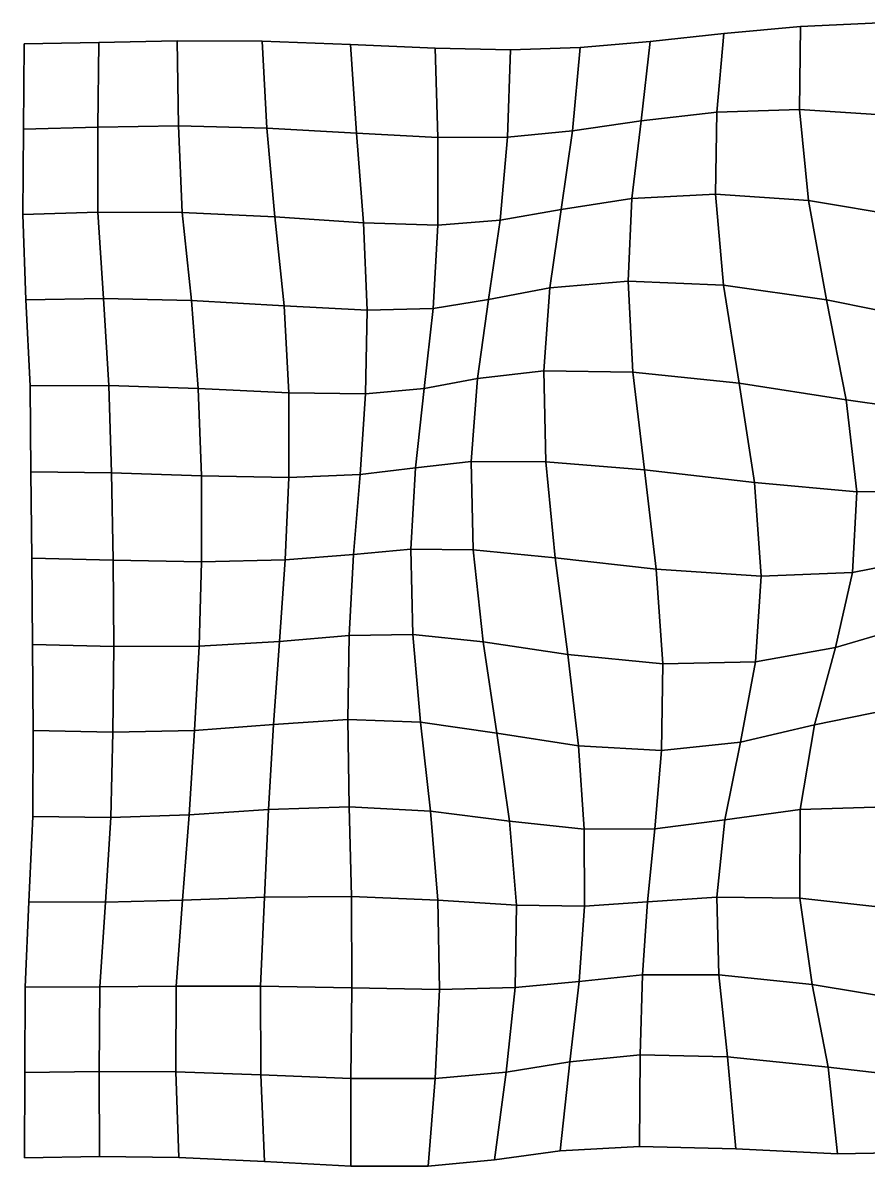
# Model space of a CAD drawing. Extents: x -161 to 225, y -128 to 123.
# Drawn here: x -160.7 to 24.9, y -127.7 to 123.4 of the extents above; entities that cross this region are included whole.
import ezdxf

# ---------------------------------------------------------------- set-up
doc = ezdxf.new("R2010")
doc.units = 0

msp = doc.modelspace()

# ---------------------------------------------------------------- linework, layer by layer
for points in [[(9.83178, 104.409492, 0.010305), (28.90794, 103.108704, 0.145241), (27.396492, 123.404869, 0.026824), (10.061327, 122.614754, -0.367905)], [(9.83178, 104.409492, 0.010305), (10.061327, 122.614754, -0.367905), (27.396492, 123.404869, 0.026824), (28.90794, 103.108704, 0.145241)], [(-24.967182, 101.88018, -1.252036), (-8.311188, 103.787148, -0.570688), (-6.818897, 121.052872, -1.08792), (-22.968685, 119.340729, -1.728284)], [(-24.967182, 101.88018, -1.252036), (-22.968685, 119.340729, -1.728284), (-6.818897, 121.052872, -1.08792), (-8.311188, 103.787148, -0.570688)], [(-8.311188, 103.787148, -0.570688), (9.83178, 104.409492, 0.010305), (10.061327, 122.614754, -0.367905), (-6.818897, 121.052872, -1.08792)], [(-8.311188, 103.787148, -0.570688), (-6.818897, 121.052872, -1.08792), (10.061327, 122.614754, -0.367905), (9.83178, 104.409492, 0.010305)], [(-160.613983, 100.08017, -1.288396), (-144.271973, 100.527931, -1.329118), (-144.034256, 119.125977, -1.286632), (-160.447006, 118.833611, -1.287404)], [(-160.613983, 100.08017, -1.288396), (-160.447006, 118.833611, -1.287404), (-144.034256, 119.125977, -1.286632), (-144.271973, 100.527931, -1.329118)], [(-144.271973, 100.527931, -1.329118), (-126.58757, 100.797012, -1.411102), (-126.825188, 119.475899, -1.321765), (-144.034256, 119.125977, -1.286632)], [(-144.271973, 100.527931, -1.329118), (-144.034256, 119.125977, -1.286632), (-126.825188, 119.475899, -1.321765), (-126.58757, 100.797012, -1.411102)], [(-126.58757, 100.797012, -1.411102), (-107.177391, 100.289894, -1.430801), (-108.149948, 119.353607, -1.337455), (-126.825188, 119.475899, -1.321765)], [(-126.58757, 100.797012, -1.411102), (-126.825188, 119.475899, -1.321765), (-108.149948, 119.353607, -1.337455), (-107.177391, 100.289894, -1.430801)], [(-107.177391, 100.289894, -1.430801), (-87.469101, 99.145187, -1.4331), (-88.759392, 118.656944, -1.385512), (-108.149948, 119.353607, -1.337455)], [(-107.177391, 100.289894, -1.430801), (-108.149948, 119.353607, -1.337455), (-88.759392, 118.656944, -1.385512), (-87.469101, 99.145187, -1.4331)], [(-87.469101, 99.145187, -1.4331), (-69.612801, 98.193176, -1.531273), (-70.216537, 117.831863, -1.567508), (-88.759392, 118.656944, -1.385512)], [(-87.469101, 99.145187, -1.4331), (-88.759392, 118.656944, -1.385512), (-70.216537, 117.831863, -1.567508), (-69.612801, 98.193176, -1.531273)], [(-39.998238, 99.709961, -1.657404), (-24.967182, 101.88018, -1.252036), (-22.968685, 119.340729, -1.728284), (-38.34671, 118.028465, -1.981067)], [(-39.998238, 99.709961, -1.657404), (-38.34671, 118.028465, -1.981067), (-22.968685, 119.340729, -1.728284), (-24.967182, 101.88018, -1.252036)], [(-69.612801, 98.193176, -1.531273), (-54.277527, 98.299538, -1.684831), (-53.651394, 117.502914, -1.844891), (-70.216537, 117.831863, -1.567508)], [(-69.612801, 98.193176, -1.531273), (-70.216537, 117.831863, -1.567508), (-53.651394, 117.502914, -1.844891), (-54.277527, 98.299538, -1.684831)], [(-54.277527, 98.299538, -1.684831), (-39.998238, 99.709961, -1.657404), (-38.34671, 118.028465, -1.981067), (-53.651394, 117.502914, -1.844891)], [(-54.277527, 98.299538, -1.684831), (-53.651394, 117.502914, -1.844891), (-38.34671, 118.028465, -1.981067), (-39.998238, 99.709961, -1.657404)], [(-26.978176, 84.797844, -1.037755), (-8.613398, 85.755005, -0.558775), (-8.311188, 103.787148, -0.570688), (-24.967182, 101.88018, -1.252036)], [(-26.978176, 84.797844, -1.037755), (-24.967182, 101.88018, -1.252036), (-8.311188, 103.787148, -0.570688), (-8.613398, 85.755005, -0.558775)], [(-8.613398, 85.755005, -0.558775), (11.795009, 84.392532, -0.245046), (9.83178, 104.409492, 0.010305), (-8.311188, 103.787148, -0.570688)], [(-8.613398, 85.755005, -0.558775), (-8.311188, 103.787148, -0.570688), (9.83178, 104.409492, 0.010305), (11.795009, 84.392532, -0.245046)], [(11.795009, 84.392532, -0.245046), (32.838123, 80.841263, -0.31086), (28.90794, 103.108704, 0.145241), (9.83178, 104.409492, 0.010305)], [(11.795009, 84.392532, -0.245046), (9.83178, 104.409492, 0.010305), (28.90794, 103.108704, 0.145241), (32.838123, 80.841263, -0.31086)], [(-160.736237, 81.343048, -1.296422), (-144.264816, 81.817749, -1.39369), (-144.271973, 100.527931, -1.329118), (-160.613983, 100.08017, -1.288396)], [(-160.736237, 81.343048, -1.296422), (-160.613983, 100.08017, -1.288396), (-144.271973, 100.527931, -1.329118), (-144.264816, 81.817749, -1.39369)], [(-144.264816, 81.817749, -1.39369), (-125.732872, 81.776482, -1.516397), (-126.58757, 100.797012, -1.411102), (-144.271973, 100.527931, -1.329118)], [(-144.264816, 81.817749, -1.39369), (-144.271973, 100.527931, -1.329118), (-126.58757, 100.797012, -1.411102), (-125.732872, 81.776482, -1.516397)], [(-125.732872, 81.776482, -1.516397), (-105.408516, 80.809067, -1.49258), (-107.177391, 100.289894, -1.430801), (-126.58757, 100.797012, -1.411102)], [(-125.732872, 81.776482, -1.516397), (-126.58757, 100.797012, -1.411102), (-107.177391, 100.289894, -1.430801), (-105.408516, 80.809067, -1.49258)], [(-42.500473, 82.40358, -1.351106), (-26.978176, 84.797844, -1.037755), (-24.967182, 101.88018, -1.252036), (-39.998238, 99.709961, -1.657404)], [(-42.500473, 82.40358, -1.351106), (-39.998238, 99.709961, -1.657404), (-24.967182, 101.88018, -1.252036), (-26.978176, 84.797844, -1.037755)], [(-105.408516, 80.809067, -1.49258), (-85.943336, 79.491005, -1.371551), (-87.469101, 99.145187, -1.4331), (-107.177391, 100.289894, -1.430801)], [(-105.408516, 80.809067, -1.49258), (-107.177391, 100.289894, -1.430801), (-87.469101, 99.145187, -1.4331), (-85.943336, 79.491005, -1.371551)], [(-85.943336, 79.491005, -1.371551), (-69.599846, 78.978714, -1.329456), (-69.612801, 98.193176, -1.531273), (-87.469101, 99.145187, -1.4331)], [(-85.943336, 79.491005, -1.371551), (-87.469101, 99.145187, -1.4331), (-69.612801, 98.193176, -1.531273), (-69.599846, 78.978714, -1.329456)], [(-69.599846, 78.978714, -1.329456), (-55.931389, 80.046631, -1.389619), (-54.277527, 98.299538, -1.684831), (-69.612801, 98.193176, -1.531273)], [(-69.599846, 78.978714, -1.329456), (-69.612801, 98.193176, -1.531273), (-54.277527, 98.299538, -1.684831), (-55.931389, 80.046631, -1.389619)], [(-55.931389, 80.046631, -1.389619), (-42.500473, 82.40358, -1.351106), (-39.998238, 99.709961, -1.657404), (-54.277527, 98.299538, -1.684831)], [(-55.931389, 80.046631, -1.389619), (-54.277527, 98.299538, -1.684831), (-39.998238, 99.709961, -1.657404), (-42.500473, 82.40358, -1.351106)], [(-27.803999, 66.691002, -1.259123), (-6.855197, 65.823685, -1.110597), (-8.613398, 85.755005, -0.558775), (-26.978176, 84.797844, -1.037755)], [(-27.803999, 66.691002, -1.259123), (-26.978176, 84.797844, -1.037755), (-8.613398, 85.755005, -0.558775), (-6.855197, 65.823685, -1.110597)], [(-6.855197, 65.823685, -1.110597), (15.771048, 62.579613, -0.968566), (11.795009, 84.392532, -0.245046), (-8.613398, 85.755005, -0.558775)], [(-6.855197, 65.823685, -1.110597), (-8.613398, 85.755005, -0.558775), (11.795009, 84.392532, -0.245046), (15.771048, 62.579613, -0.968566)], [(-45.002277, 65.211777, -1.233377), (-27.803999, 66.691002, -1.259123), (-26.978176, 84.797844, -1.037755), (-42.500473, 82.40358, -1.351106)], [(-45.002277, 65.211777, -1.233377), (-42.500473, 82.40358, -1.351106), (-26.978176, 84.797844, -1.037755), (-27.803999, 66.691002, -1.259123)], [(15.771048, 62.579613, -0.968566), (37.589283, 58.210094, -0.924707), (32.838123, 80.841263, -0.31086), (11.795009, 84.392532, -0.245046)], [(15.771048, 62.579613, -0.968566), (11.795009, 84.392532, -0.245046), (32.838123, 80.841263, -0.31086), (37.589283, 58.210094, -0.924707)], [(-160.049271, 62.56472, -1.310925), (-143.057999, 62.887215, -1.475759), (-144.264816, 81.817749, -1.39369), (-160.736237, 81.343048, -1.296422)], [(-160.049271, 62.56472, -1.310925), (-160.736237, 81.343048, -1.296422), (-144.264816, 81.817749, -1.39369), (-143.057999, 62.887215, -1.475759)], [(-143.057999, 62.887215, -1.475759), (-123.675835, 62.454552, -1.625682), (-125.732872, 81.776482, -1.516397), (-144.264816, 81.817749, -1.39369)], [(-143.057999, 62.887215, -1.475759), (-144.264816, 81.817749, -1.39369), (-125.732872, 81.776482, -1.516397), (-123.675835, 62.454552, -1.625682)], [(-123.675835, 62.454552, -1.625682), (-103.319679, 61.272209, -1.504382), (-105.408516, 80.809067, -1.49258), (-125.732872, 81.776482, -1.516397)], [(-123.675835, 62.454552, -1.625682), (-125.732872, 81.776482, -1.516397), (-105.408516, 80.809067, -1.49258), (-103.319679, 61.272209, -1.504382)], [(-103.319679, 61.272209, -1.504382), (-85.105278, 60.303711, -1.191495), (-85.943336, 79.491005, -1.371551), (-105.408516, 80.809067, -1.49258)], [(-103.319679, 61.272209, -1.504382), (-105.408516, 80.809067, -1.49258), (-85.943336, 79.491005, -1.371551), (-85.105278, 60.303711, -1.191495)], [(-58.439793, 62.648064, -1.062097), (-45.002277, 65.211777, -1.233377), (-42.500473, 82.40358, -1.351106), (-55.931389, 80.046631, -1.389619)], [(-58.439793, 62.648064, -1.062097), (-55.931389, 80.046631, -1.389619), (-42.500473, 82.40358, -1.351106), (-45.002277, 65.211777, -1.233377)], [(-85.105278, 60.303711, -1.191495), (-70.662117, 60.677528, -0.993425), (-69.599846, 78.978714, -1.329456), (-85.943336, 79.491005, -1.371551)], [(-85.105278, 60.303711, -1.191495), (-85.943336, 79.491005, -1.371551), (-69.599846, 78.978714, -1.329456), (-70.662117, 60.677528, -0.993425)], [(-70.662117, 60.677528, -0.993425), (-58.439793, 62.648064, -1.062097), (-55.931389, 80.046631, -1.389619), (-69.599846, 78.978714, -1.329456)], [(-70.662117, 60.677528, -0.993425), (-69.599846, 78.978714, -1.329456), (-55.931389, 80.046631, -1.389619), (-58.439793, 62.648064, -1.062097)], [(-46.344971, 46.936745, -1.355812), (-26.743883, 46.70821, -1.90642), (-27.803999, 66.691002, -1.259123), (-45.002277, 65.211777, -1.233377)], [(-46.344971, 46.936745, -1.355812), (-45.002277, 65.211777, -1.233377), (-27.803999, 66.691002, -1.259123), (-26.743883, 46.70821, -1.90642)], [(-26.743883, 46.70821, -1.90642), (-3.456198, 44.24432, -2.102298), (-6.855197, 65.823685, -1.110597), (-27.803999, 66.691002, -1.259123)], [(-26.743883, 46.70821, -1.90642), (-27.803999, 66.691002, -1.259123), (-6.855197, 65.823685, -1.110597), (-3.456198, 44.24432, -2.102298)], [(-3.456198, 44.24432, -2.102298), (20.053568, 40.599987, -1.900229), (15.771048, 62.579613, -0.968566), (-6.855197, 65.823685, -1.110597)], [(-3.456198, 44.24432, -2.102298), (-6.855197, 65.823685, -1.110597), (15.771048, 62.579613, -0.968566), (20.053568, 40.599987, -1.900229)], [(-159.157883, 43.710457, -1.32918), (-141.873093, 43.757938, -1.568122), (-143.057999, 62.887215, -1.475759), (-160.049271, 62.56472, -1.310925)], [(-159.157883, 43.710457, -1.32918), (-160.049271, 62.56472, -1.310925), (-143.057999, 62.887215, -1.475759), (-141.873093, 43.757938, -1.568122)], [(-141.873093, 43.757938, -1.568122), (-122.21907, 43.069096, -1.732881), (-123.675835, 62.454552, -1.625682), (-143.057999, 62.887215, -1.475759)], [(-141.873093, 43.757938, -1.568122), (-143.057999, 62.887215, -1.475759), (-123.675835, 62.454552, -1.625682), (-122.21907, 43.069096, -1.732881)], [(-60.919659, 45.276295, -0.765081), (-46.344971, 46.936745, -1.355812), (-45.002277, 65.211777, -1.233377), (-58.439793, 62.648064, -1.062097)], [(-60.919659, 45.276295, -0.765081), (-58.439793, 62.648064, -1.062097), (-45.002277, 65.211777, -1.233377), (-46.344971, 46.936745, -1.355812)], [(-122.21907, 43.069096, -1.732881), (-102.311371, 42.107964, -1.470615), (-103.319679, 61.272209, -1.504382), (-123.675835, 62.454552, -1.625682)], [(-122.21907, 43.069096, -1.732881), (-123.675835, 62.454552, -1.625682), (-103.319679, 61.272209, -1.504382), (-102.311371, 42.107964, -1.470615)], [(-102.311371, 42.107964, -1.470615), (-85.466835, 41.912819, -0.916077), (-85.105278, 60.303711, -1.191495), (-103.319679, 61.272209, -1.504382)], [(-102.311371, 42.107964, -1.470615), (-103.319679, 61.272209, -1.504382), (-85.105278, 60.303711, -1.191495), (-85.466835, 41.912819, -0.916077)], [(-85.466835, 41.912819, -0.916077), (-72.584976, 43.127563, -0.569197), (-70.662117, 60.677528, -0.993425), (-85.105278, 60.303711, -1.191495)], [(-85.466835, 41.912819, -0.916077), (-85.105278, 60.303711, -1.191495), (-70.662117, 60.677528, -0.993425), (-72.584976, 43.127563, -0.569197)], [(-72.584976, 43.127563, -0.569197), (-60.919659, 45.276295, -0.765081), (-58.439793, 62.648064, -1.062097), (-70.662117, 60.677528, -0.993425)], [(-72.584976, 43.127563, -0.569197), (-70.662117, 60.677528, -0.993425), (-58.439793, 62.648064, -1.062097), (-60.919659, 45.276295, -0.765081)], [(20.053568, 40.599987, -1.900229), (40.687214, 37.666843, -1.343327), (37.589283, 58.210094, -0.924707), (15.771048, 62.579613, -0.968566)], [(20.053568, 40.599987, -1.900229), (15.771048, 62.579613, -0.968566), (37.589283, 58.210094, -0.924707), (40.687214, 37.666843, -1.343327)], [(-74.515251, 25.698915, -0.09327), (-62.268196, 27.04089, -0.482997), (-60.919659, 45.276295, -0.765081), (-72.584976, 43.127563, -0.569197)], [(-74.515251, 25.698915, -0.09327), (-72.584976, 43.127563, -0.569197), (-60.919659, 45.276295, -0.765081), (-62.268196, 27.04089, -0.482997)], [(-62.268196, 27.04089, -0.482997), (-45.867741, 27.010635, -1.629004), (-46.344971, 46.936745, -1.355812), (-60.919659, 45.276295, -0.765081)], [(-62.268196, 27.04089, -0.482997), (-60.919659, 45.276295, -0.765081), (-46.344971, 46.936745, -1.355812), (-45.867741, 27.010635, -1.629004)], [(-45.867741, 27.010635, -1.629004), (-24.238749, 25.205145, -2.82977), (-26.743883, 46.70821, -1.90642), (-46.344971, 46.936745, -1.355812)], [(-45.867741, 27.010635, -1.629004), (-46.344971, 46.936745, -1.355812), (-26.743883, 46.70821, -1.90642), (-24.238749, 25.205145, -2.82977)], [(-24.238749, 25.205145, -2.82977), (-0.074585, 22.455429, -3.375532), (-3.456198, 44.24432, -2.102298), (-26.743883, 46.70821, -1.90642)], [(-24.238749, 25.205145, -2.82977), (-26.743883, 46.70821, -1.90642), (-3.456198, 44.24432, -2.102298), (-0.074585, 22.455429, -3.375532)], [(-158.954391, 24.783482, -1.347463), (-141.293747, 24.549683, -1.663042), (-141.873093, 43.757938, -1.568122), (-159.157883, 43.710457, -1.32918)], [(-158.954391, 24.783482, -1.347463), (-159.157883, 43.710457, -1.32918), (-141.873093, 43.757938, -1.568122), (-141.293747, 24.549683, -1.663042)], [(-141.293747, 24.549683, -1.663042), (-121.533752, 23.883303, -1.842045), (-122.21907, 43.069096, -1.732881), (-141.873093, 43.757938, -1.568122)], [(-141.293747, 24.549683, -1.663042), (-141.873093, 43.757938, -1.568122), (-122.21907, 43.069096, -1.732881), (-121.533752, 23.883303, -1.842045)], [(-121.533752, 23.883303, -1.842045), (-102.319733, 23.53163, -1.421159), (-102.311371, 42.107964, -1.470615), (-122.21907, 43.069096, -1.732881)], [(-121.533752, 23.883303, -1.842045), (-122.21907, 43.069096, -1.732881), (-102.311371, 42.107964, -1.470615), (-102.319733, 23.53163, -1.421159)], [(-86.6716, 24.183611, -0.594218), (-74.515251, 25.698915, -0.09327), (-72.584976, 43.127563, -0.569197), (-85.466835, 41.912819, -0.916077)], [(-86.6716, 24.183611, -0.594218), (-85.466835, 41.912819, -0.916077), (-72.584976, 43.127563, -0.569197), (-74.515251, 25.698915, -0.09327)], [(-0.074585, 22.455429, -3.375532), (22.407194, 20.407524, -2.953279), (20.053568, 40.599987, -1.900229), (-3.456198, 44.24432, -2.102298)], [(-0.074585, 22.455429, -3.375532), (-3.456198, 44.24432, -2.102298), (20.053568, 40.599987, -1.900229), (22.407194, 20.407524, -2.953279)], [(-102.319733, 23.53163, -1.421159), (-86.6716, 24.183611, -0.594218), (-85.466835, 41.912819, -0.916077), (-102.311371, 42.107964, -1.470615)], [(-102.319733, 23.53163, -1.421159), (-102.311371, 42.107964, -1.470615), (-85.466835, 41.912819, -0.916077), (-86.6716, 24.183611, -0.594218)], [(22.407194, 20.407524, -2.953279), (40.472939, 20.525038, -1.626281), (40.687214, 37.666843, -1.343327), (20.053568, 40.599987, -1.900229)], [(22.407194, 20.407524, -2.953279), (20.053568, 40.599987, -1.900229), (40.687214, 37.666843, -1.343327), (40.472939, 20.525038, -1.626281)], [(-88.087448, 6.654838, -0.298792), (-75.519363, 7.764688, 0.407433), (-74.515251, 25.698915, -0.09327), (-86.6716, 24.183611, -0.594218)], [(-88.087448, 6.654838, -0.298792), (-86.6716, 24.183611, -0.594218), (-74.515251, 25.698915, -0.09327), (-75.519363, 7.764688, 0.407433)], [(-75.519363, 7.764688, 0.407433), (-61.814903, 7.623418, -0.124618), (-62.268196, 27.04089, -0.482997), (-74.515251, 25.698915, -0.09327)], [(-75.519363, 7.764688, 0.407433), (-74.515251, 25.698915, -0.09327), (-62.268196, 27.04089, -0.482997), (-61.814903, 7.623418, -0.124618)], [(-61.814903, 7.623418, -0.124618), (-43.806339, 5.874882, -1.831876), (-45.867741, 27.010635, -1.629004), (-62.268196, 27.04089, -0.482997)], [(-61.814903, 7.623418, -0.124618), (-62.268196, 27.04089, -0.482997), (-45.867741, 27.010635, -1.629004), (-43.806339, 5.874882, -1.831876)], [(-43.806339, 5.874882, -1.831876), (-21.6217, 3.415299, -3.767804), (-24.238749, 25.205145, -2.82977), (-45.867741, 27.010635, -1.629004)], [(-43.806339, 5.874882, -1.831876), (-45.867741, 27.010635, -1.629004), (-24.238749, 25.205145, -2.82977), (-21.6217, 3.415299, -3.767804)], [(-21.6217, 3.415299, -3.767804), (1.409059, 1.898504, -4.795537), (-0.074585, 22.455429, -3.375532), (-24.238749, 25.205145, -2.82977)], [(-21.6217, 3.415299, -3.767804), (-24.238749, 25.205145, -2.82977), (-0.074585, 22.455429, -3.375532), (1.409059, 1.898504, -4.795537)], [(-158.782608, 5.818874, -1.360125), (-140.892075, 5.402456, -1.750167), (-141.293747, 24.549683, -1.663042), (-158.954391, 24.783482, -1.347463)], [(-158.782608, 5.818874, -1.360125), (-158.954391, 24.783482, -1.347463), (-141.293747, 24.549683, -1.663042), (-140.892075, 5.402456, -1.750167)], [(-140.892075, 5.402456, -1.750167), (-121.47374, 5.031033, -1.963776), (-121.533752, 23.883303, -1.842045), (-141.293747, 24.549683, -1.663042)], [(-140.892075, 5.402456, -1.750167), (-141.293747, 24.549683, -1.663042), (-121.533752, 23.883303, -1.842045), (-121.47374, 5.031033, -1.963776)], [(-121.47374, 5.031033, -1.963776), (-103.120483, 5.439886, -1.407919), (-102.319733, 23.53163, -1.421159), (-121.533752, 23.883303, -1.842045)], [(-121.47374, 5.031033, -1.963776), (-121.533752, 23.883303, -1.842045), (-102.319733, 23.53163, -1.421159), (-103.120483, 5.439886, -1.407919)], [(-103.120483, 5.439886, -1.407919), (-88.087448, 6.654838, -0.298792), (-86.6716, 24.183611, -0.594218), (-102.319733, 23.53163, -1.421159)], [(-103.120483, 5.439886, -1.407919), (-102.319733, 23.53163, -1.421159), (-86.6716, 24.183611, -0.594218), (-88.087448, 6.654838, -0.298792)], [(1.409059, 1.898504, -4.795537), (21.491226, 2.648422, -4.28259), (22.407194, 20.407524, -2.953279), (-0.074585, 22.455429, -3.375532)], [(1.409059, 1.898504, -4.795537), (-0.074585, 22.455429, -3.375532), (22.407194, 20.407524, -2.953279), (21.491226, 2.648422, -4.28259)], [(21.491226, 2.648422, -4.28259), (37.160076, 5.750473, -2.293998), (40.472939, 20.525038, -1.626281), (22.407194, 20.407524, -2.953279)], [(21.491226, 2.648422, -4.28259), (22.407194, 20.407524, -2.953279), (40.472939, 20.525038, -1.626281), (37.160076, 5.750473, -2.293998)], [(-89.102028, -11.175879, -0.128746), (-75.093689, -10.92779, 0.886654), (-75.519363, 7.764688, 0.407433), (-88.087448, 6.654838, -0.298792)], [(-89.102028, -11.175879, -0.128746), (-88.087448, 6.654838, -0.298792), (-75.519363, 7.764688, 0.407433), (-75.093689, -10.92779, 0.886654)], [(-75.093689, -10.92779, 0.886654), (-59.674431, -12.549818, 0.421153), (-61.814903, 7.623418, -0.124618), (-75.519363, 7.764688, 0.407433)], [(-75.093689, -10.92779, 0.886654), (-75.519363, 7.764688, 0.407433), (-61.814903, 7.623418, -0.124618), (-59.674431, -12.549818, 0.421153)], [(-59.674431, -12.549818, 0.421153), (-41.084953, -15.327452, -1.664762), (-43.806339, 5.874882, -1.831876), (-61.814903, 7.623418, -0.124618)], [(-59.674431, -12.549818, 0.421153), (-61.814903, 7.623418, -0.124618), (-43.806339, 5.874882, -1.831876), (-41.084953, -15.327452, -1.664762)], [(-158.609039, -13.136752, -1.36015), (-140.768494, -13.594174, -1.815177), (-140.892075, 5.402456, -1.750167), (-158.782608, 5.818874, -1.360125)], [(-158.609039, -13.136752, -1.36015), (-158.782608, 5.818874, -1.360125), (-140.892075, 5.402456, -1.750167), (-140.768494, -13.594174, -1.815177)], [(-140.768494, -13.594174, -1.815177), (-122.045372, -13.538605, -2.108193), (-121.47374, 5.031033, -1.963776), (-140.892075, 5.402456, -1.750167)], [(-140.768494, -13.594174, -1.815177), (-140.892075, 5.402456, -1.750167), (-121.47374, 5.031033, -1.963776), (-122.045372, -13.538605, -2.108193)], [(-122.045372, -13.538605, -2.108193), (-104.39061, -12.505038, -1.495571), (-103.120483, 5.439886, -1.407919), (-121.47374, 5.031033, -1.963776)], [(-122.045372, -13.538605, -2.108193), (-121.47374, 5.031033, -1.963776), (-103.120483, 5.439886, -1.407919), (-104.39061, -12.505038, -1.495571)], [(-104.39061, -12.505038, -1.495571), (-89.102028, -11.175879, -0.128746), (-88.087448, 6.654838, -0.298792), (-103.120483, 5.439886, -1.407919)], [(-104.39061, -12.505038, -1.495571), (-103.120483, 5.439886, -1.407919), (-88.087448, 6.654838, -0.298792), (-89.102028, -11.175879, -0.128746)], [(-41.084953, -15.327452, -1.664762), (-20.219658, -17.367867, -4.338934), (-21.6217, 3.415299, -3.767804), (-43.806339, 5.874882, -1.831876)], [(-41.084953, -15.327452, -1.664762), (-43.806339, 5.874882, -1.831876), (-21.6217, 3.415299, -3.767804), (-20.219658, -17.367867, -4.338934)], [(17.73753, -13.800007, -6.014922), (32.644123, -9.412058, -3.956031), (37.160076, 5.750473, -2.293998), (21.491226, 2.648422, -4.28259)], [(17.73753, -13.800007, -6.014922), (21.491226, 2.648422, -4.28259), (37.160076, 5.750473, -2.293998), (32.644123, -9.412058, -3.956031)], [(-20.219658, -17.367867, -4.338934), (0.137898, -16.945272, -6.120419), (1.409059, 1.898504, -4.795537), (-21.6217, 3.415299, -3.767804)], [(-20.219658, -17.367867, -4.338934), (-21.6217, 3.415299, -3.767804), (1.409059, 1.898504, -4.795537), (0.137898, -16.945272, -6.120419)], [(0.137898, -16.945272, -6.120419), (17.73753, -13.800007, -6.014922), (21.491226, 2.648422, -4.28259), (1.409059, 1.898504, -4.795537)], [(0.137898, -16.945272, -6.120419), (1.409059, 1.898504, -4.795537), (21.491226, 2.648422, -4.28259), (17.73753, -13.800007, -6.014922)], [(13.107431, -30.81699, -7.85246), (29.302567, -27.485514, -6.668485), (32.644123, -9.412058, -3.956031), (17.73753, -13.800007, -6.014922)], [(13.107431, -30.81699, -7.85246), (17.73753, -13.800007, -6.014922), (32.644123, -9.412058, -3.956031), (29.302567, -27.485514, -6.668485)], [(-123.06057, -32.005016, -2.270742), (-105.721985, -30.691496, -1.738806), (-104.39061, -12.505038, -1.495571), (-122.045372, -13.538605, -2.108193)], [(-123.06057, -32.005016, -2.270742), (-122.045372, -13.538605, -2.108193), (-104.39061, -12.505038, -1.495571), (-105.721985, -30.691496, -1.738806)], [(-105.721985, -30.691496, -1.738806), (-89.391167, -29.630112, -0.202289), (-89.102028, -11.175879, -0.128746), (-104.39061, -12.505038, -1.495571)], [(-105.721985, -30.691496, -1.738806), (-104.39061, -12.505038, -1.495571), (-89.102028, -11.175879, -0.128746), (-89.391167, -29.630112, -0.202289)], [(-89.391167, -29.630112, -0.202289), (-73.411575, -30.213345, 1.236242), (-75.093689, -10.92779, 0.886654), (-89.102028, -11.175879, -0.128746)], [(-89.391167, -29.630112, -0.202289), (-89.102028, -11.175879, -0.128746), (-75.093689, -10.92779, 0.886654), (-73.411575, -30.213345, 1.236242)], [(-73.411575, -30.213345, 1.236242), (-56.649952, -32.633545, 1.182682), (-59.674431, -12.549818, 0.421153), (-75.093689, -10.92779, 0.886654)], [(-73.411575, -30.213345, 1.236242), (-75.093689, -10.92779, 0.886654), (-59.674431, -12.549818, 0.421153), (-56.649952, -32.633545, 1.182682)], [(-56.649952, -32.633545, 1.182682), (-38.736961, -35.406021, -0.870314), (-41.084953, -15.327452, -1.664762), (-59.674431, -12.549818, 0.421153)], [(-56.649952, -32.633545, 1.182682), (-59.674431, -12.549818, 0.421153), (-41.084953, -15.327452, -1.664762), (-38.736961, -35.406021, -0.870314)], [(-158.485092, -32.045349, -1.340717), (-140.950684, -32.425804, -1.837801), (-140.768494, -13.594174, -1.815177), (-158.609039, -13.136752, -1.36015)], [(-158.485092, -32.045349, -1.340717), (-158.609039, -13.136752, -1.36015), (-140.768494, -13.594174, -1.815177), (-140.950684, -32.425804, -1.837801)], [(-140.950684, -32.425804, -1.837801), (-123.06057, -32.005016, -2.270742), (-122.045372, -13.538605, -2.108193), (-140.768494, -13.594174, -1.815177)], [(-140.950684, -32.425804, -1.837801), (-140.768494, -13.594174, -1.815177), (-122.045372, -13.538605, -2.108193), (-123.06057, -32.005016, -2.270742)], [(-3.15242, -34.566044, -6.860282), (13.107431, -30.81699, -7.85246), (17.73753, -13.800007, -6.014922), (0.137898, -16.945272, -6.120419)], [(-3.15242, -34.566044, -6.860282), (0.137898, -16.945272, -6.120419), (17.73753, -13.800007, -6.014922), (13.107431, -30.81699, -7.85246)], [(-38.736961, -35.406021, -0.870314), (-20.512661, -36.405121, -4.086213), (-20.219658, -17.367867, -4.338934), (-41.084953, -15.327452, -1.664762)], [(-38.736961, -35.406021, -0.870314), (-41.084953, -15.327452, -1.664762), (-20.219658, -17.367867, -4.338934), (-20.512661, -36.405121, -4.086213)], [(-20.512661, -36.405121, -4.086213), (-3.15242, -34.566044, -6.860282), (0.137898, -16.945272, -6.120419), (-20.219658, -17.367867, -4.338934)], [(-20.512661, -36.405121, -4.086213), (-20.219658, -17.367867, -4.338934), (0.137898, -16.945272, -6.120419), (-3.15242, -34.566044, -6.860282)], [(9.99697, -49.402092, -8.884441), (28.713354, -48.831387, -9.441432), (29.302567, -27.485514, -6.668485), (13.107431, -30.81699, -7.85246)], [(9.99697, -49.402092, -8.884441), (13.107431, -30.81699, -7.85246), (29.302567, -27.485514, -6.668485), (28.713354, -48.831387, -9.441432)], [(-106.802879, -49.383389, -2.146316), (-89.054474, -48.785809, -0.624407), (-89.391167, -29.630112, -0.202289), (-105.721985, -30.691496, -1.738806)], [(-106.802879, -49.383389, -2.146316), (-105.721985, -30.691496, -1.738806), (-89.391167, -29.630112, -0.202289), (-89.054474, -48.785809, -0.624407)], [(-89.054474, -48.785809, -0.624407), (-71.235947, -49.752838, 1.266754), (-73.411575, -30.213345, 1.236242), (-89.391167, -29.630112, -0.202289)], [(-89.054474, -48.785809, -0.624407), (-89.391167, -29.630112, -0.202289), (-73.411575, -30.213345, 1.236242), (-71.235947, -49.752838, 1.266754)], [(-158.548965, -50.888283, -1.297622), (-141.411301, -51.131474, -1.792247), (-140.950684, -32.425804, -1.837801), (-158.485092, -32.045349, -1.340717)], [(-158.548965, -50.888283, -1.297622), (-158.485092, -32.045349, -1.340717), (-140.950684, -32.425804, -1.837801), (-141.411301, -51.131474, -1.792247)], [(-141.411301, -51.131474, -1.792247), (-124.237785, -50.559105, -2.416463), (-123.06057, -32.005016, -2.270742), (-140.950684, -32.425804, -1.837801)], [(-141.411301, -51.131474, -1.792247), (-140.950684, -32.425804, -1.837801), (-123.06057, -32.005016, -2.270742), (-124.237785, -50.559105, -2.416463)], [(-124.237785, -50.559105, -2.416463), (-106.802879, -49.383389, -2.146316), (-105.721985, -30.691496, -1.738806), (-123.06057, -32.005016, -2.270742)], [(-124.237785, -50.559105, -2.416463), (-123.06057, -32.005016, -2.270742), (-105.721985, -30.691496, -1.738806), (-106.802879, -49.383389, -2.146316)], [(-71.235947, -49.752838, 1.266754), (-53.863602, -51.93401, 1.993494), (-56.649952, -32.633545, 1.182682), (-73.411575, -30.213345, 1.236242)], [(-71.235947, -49.752838, 1.266754), (-73.411575, -30.213345, 1.236242), (-56.649952, -32.633545, 1.182682), (-53.863602, -51.93401, 1.993494)], [(-53.863602, -51.93401, 1.993494), (-37.439537, -53.734039, 0.571719), (-38.736961, -35.406021, -0.870314), (-56.649952, -32.633545, 1.182682)], [(-53.863602, -51.93401, 1.993494), (-56.649952, -32.633545, 1.182682), (-38.736961, -35.406021, -0.870314), (-37.439537, -53.734039, 0.571719)], [(-6.589118, -51.673, -6.340828), (9.99697, -49.402092, -8.884441), (13.107431, -30.81699, -7.85246), (-3.15242, -34.566044, -6.860282)], [(-6.589118, -51.673, -6.340828), (-3.15242, -34.566044, -6.860282), (13.107431, -30.81699, -7.85246), (9.99697, -49.402092, -8.884441)], [(-21.957233, -53.653698, -2.672255), (-6.589118, -51.673, -6.340828), (-3.15242, -34.566044, -6.860282), (-20.512661, -36.405121, -4.086213)], [(-21.957233, -53.653698, -2.672255), (-20.512661, -36.405121, -4.086213), (-3.15242, -34.566044, -6.860282), (-6.589118, -51.673, -6.340828)], [(-37.439537, -53.734039, 0.571719), (-21.957233, -53.653698, -2.672255), (-20.512661, -36.405121, -4.086213), (-38.736961, -35.406021, -0.870314)], [(-37.439537, -53.734039, 0.571719), (-38.736961, -35.406021, -0.870314), (-20.512661, -36.405121, -4.086213), (-21.957233, -53.653698, -2.672255)], [(-125.681473, -69.294586, -2.473796), (-107.680191, -68.614449, -2.642393), (-106.802879, -49.383389, -2.146316), (-124.237785, -50.559105, -2.416463)], [(-125.681473, -69.294586, -2.473796), (-124.237785, -50.559105, -2.416463), (-106.802879, -49.383389, -2.146316), (-107.680191, -68.614449, -2.642393)], [(-107.680191, -68.614449, -2.642393), (-88.564896, -68.520561, -1.419312), (-89.054474, -48.785809, -0.624407), (-106.802879, -49.383389, -2.146316)], [(-107.680191, -68.614449, -2.642393), (-106.802879, -49.383389, -2.146316), (-89.054474, -48.785809, -0.624407), (-88.564896, -68.520561, -1.419312)], [(-88.564896, -68.520561, -1.419312), (-69.570206, -69.324646, 0.761441), (-71.235947, -49.752838, 1.266754), (-89.054474, -48.785809, -0.624407)], [(-88.564896, -68.520561, -1.419312), (-89.054474, -48.785809, -0.624407), (-71.235947, -49.752838, 1.266754), (-69.570206, -69.324646, 0.761441)], [(-69.570206, -69.324646, 0.761441), (-52.335888, -70.367241, 2.460763), (-53.863602, -51.93401, 1.993494), (-71.235947, -49.752838, 1.266754)], [(-69.570206, -69.324646, 0.761441), (-71.235947, -49.752838, 1.266754), (-53.863602, -51.93401, 1.993494), (-52.335888, -70.367241, 2.460763)], [(-8.360009, -68.617889, -4.131118), (9.905657, -68.88147, -7.992687), (9.99697, -49.402092, -8.884441), (-6.589118, -51.673, -6.340828)], [(-8.360009, -68.617889, -4.131118), (-6.589118, -51.673, -6.340828), (9.99697, -49.402092, -8.884441), (9.905657, -68.88147, -7.992687)], [(9.905657, -68.88147, -7.992687), (30.972422, -71.201363, -10.521892), (28.713354, -48.831387, -9.441432), (9.99697, -49.402092, -8.884441)], [(9.905657, -68.88147, -7.992687), (9.99697, -49.402092, -8.884441), (28.713354, -48.831387, -9.441432), (30.972422, -71.201363, -10.521892)], [(-159.451569, -69.667717, -1.232418), (-142.62236, -69.76284, -1.653965), (-141.411301, -51.131474, -1.792247), (-158.548965, -50.888283, -1.297622)], [(-159.451569, -69.667717, -1.232418), (-158.548965, -50.888283, -1.297622), (-141.411301, -51.131474, -1.792247), (-142.62236, -69.76284, -1.653965)], [(-142.62236, -69.76284, -1.653965), (-125.681473, -69.294586, -2.473796), (-124.237785, -50.559105, -2.416463), (-141.411301, -51.131474, -1.792247)], [(-142.62236, -69.76284, -1.653965), (-141.411301, -51.131474, -1.792247), (-124.237785, -50.559105, -2.416463), (-125.681473, -69.294586, -2.473796)], [(-52.335888, -70.367241, 2.460763), (-37.420456, -70.596321, 2.265288), (-37.439537, -53.734039, 0.571719), (-53.863602, -51.93401, 1.993494)], [(-52.335888, -70.367241, 2.460763), (-53.863602, -51.93401, 1.993494), (-37.439537, -53.734039, 0.571719), (-37.420456, -70.596321, 2.265288)], [(-23.552433, -69.696304, -0.21483), (-8.360009, -68.617889, -4.131118), (-6.589118, -51.673, -6.340828), (-21.957233, -53.653698, -2.672255)], [(-23.552433, -69.696304, -0.21483), (-21.957233, -53.653698, -2.672255), (-6.589118, -51.673, -6.340828), (-8.360009, -68.617889, -4.131118)], [(-37.420456, -70.596321, 2.265288), (-23.552433, -69.696304, -0.21483), (-21.957233, -53.653698, -2.672255), (-37.439537, -53.734039, 0.571719)], [(-37.420456, -70.596321, 2.265288), (-37.439537, -53.734039, 0.571719), (-21.957233, -53.653698, -2.672255), (-23.552433, -69.696304, -0.21483)], [(-160.2117, -88.403831, -1.156074), (-143.805267, -88.358154, -1.415101), (-142.62236, -69.76284, -1.653965), (-159.451569, -69.667717, -1.232418)], [(-160.2117, -88.403831, -1.156074), (-159.451569, -69.667717, -1.232418), (-142.62236, -69.76284, -1.653965), (-143.805267, -88.358154, -1.415101)], [(-143.805267, -88.358154, -1.415101), (-127.097557, -88.164337, -2.351626), (-125.681473, -69.294586, -2.473796), (-142.62236, -69.76284, -1.653965)], [(-143.805267, -88.358154, -1.415101), (-142.62236, -69.76284, -1.653965), (-125.681473, -69.294586, -2.473796), (-127.097557, -88.164337, -2.351626)], [(-127.097557, -88.164337, -2.351626), (-108.563171, -88.168541, -3.052461), (-107.680191, -68.614449, -2.642393), (-125.681473, -69.294586, -2.473796)], [(-127.097557, -88.164337, -2.351626), (-125.681473, -69.294586, -2.473796), (-107.680191, -68.614449, -2.642393), (-108.563171, -88.168541, -3.052461)], [(-108.563171, -88.168541, -3.052461), (-88.516426, -88.552559, -2.449644), (-88.564896, -68.520561, -1.419312), (-107.680191, -68.614449, -2.642393)], [(-108.563171, -88.168541, -3.052461), (-107.680191, -68.614449, -2.642393), (-88.564896, -68.520561, -1.419312), (-88.516426, -88.552559, -2.449644)], [(-88.516426, -88.552559, -2.449644), (-69.208092, -88.904938, -0.377269), (-69.570206, -69.324646, 0.761441), (-88.564896, -68.520561, -1.419312)], [(-88.516426, -88.552559, -2.449644), (-88.564896, -68.520561, -1.419312), (-69.570206, -69.324646, 0.761441), (-69.208092, -88.904938, -0.377269)], [(-69.208092, -88.904938, -0.377269), (-52.631081, -88.500366, 2.112926), (-52.335888, -70.367241, 2.460763), (-69.570206, -69.324646, 0.761441)], [(-69.208092, -88.904938, -0.377269), (-69.570206, -69.324646, 0.761441), (-52.335888, -70.367241, 2.460763), (-52.631081, -88.500366, 2.112926)], [(-38.596268, -87.143227, 3.42346), (-24.628653, -85.709007, 2.4781), (-23.552433, -69.696304, -0.21483), (-37.420456, -70.596321, 2.265288)], [(-38.596268, -87.143227, 3.42346), (-37.420456, -70.596321, 2.265288), (-23.552433, -69.696304, -0.21483), (-24.628653, -85.709007, 2.4781)], [(-24.628653, -85.709007, 2.4781), (-7.860645, -85.669502, -0.633079), (-8.360009, -68.617889, -4.131118), (-23.552433, -69.696304, -0.21483)], [(-24.628653, -85.709007, 2.4781), (-23.552433, -69.696304, -0.21483), (-8.360009, -68.617889, -4.131118), (-7.860645, -85.669502, -0.633079)], [(-7.860645, -85.669502, -0.633079), (12.577751, -87.844536, -4.801338), (9.905657, -68.88147, -7.992687), (-8.360009, -68.617889, -4.131118)], [(-7.860645, -85.669502, -0.633079), (-8.360009, -68.617889, -4.131118), (9.905657, -68.88147, -7.992687), (12.577751, -87.844536, -4.801338)], [(12.577751, -87.844536, -4.801338), (34.714424, -91.461937, -8.597627), (30.972422, -71.201363, -10.521892), (9.905657, -68.88147, -7.992687)], [(12.577751, -87.844536, -4.801338), (9.905657, -68.88147, -7.992687), (30.972422, -71.201363, -10.521892), (34.714424, -91.461937, -8.597627)], [(-52.631081, -88.500366, 2.112926), (-38.596268, -87.143227, 3.42346), (-37.420456, -70.596321, 2.265288), (-52.335888, -70.367241, 2.460763)], [(-52.631081, -88.500366, 2.112926), (-52.335888, -70.367241, 2.460763), (-37.420456, -70.596321, 2.265288), (-38.596268, -87.143227, 3.42346)], [(-54.570221, -107.077553, 0.720889), (-40.614304, -104.824295, 3.235944), (-38.596268, -87.143227, 3.42346), (-52.631081, -88.500366, 2.112926)], [(-54.570221, -107.077553, 0.720889), (-52.631081, -88.500366, 2.112926), (-38.596268, -87.143227, 3.42346), (-40.614304, -104.824295, 3.235944)], [(-40.614304, -104.824295, 3.235944), (-25.15823, -103.245308, 4.122128), (-24.628653, -85.709007, 2.4781), (-38.596268, -87.143227, 3.42346)], [(-40.614304, -104.824295, 3.235944), (-38.596268, -87.143227, 3.42346), (-24.628653, -85.709007, 2.4781), (-25.15823, -103.245308, 4.122128)], [(-25.15823, -103.245308, 4.122128), (-5.966514, -103.685272, 2.750835), (-7.860645, -85.669502, -0.633079), (-24.628653, -85.709007, 2.4781)], [(-25.15823, -103.245308, 4.122128), (-24.628653, -85.709007, 2.4781), (-7.860645, -85.669502, -0.633079), (-5.966514, -103.685272, 2.750835)], [(-5.966514, -103.685272, 2.750835), (16.120821, -106.015694, -0.38578), (12.577751, -87.844536, -4.801338), (-7.860645, -85.669502, -0.633079)], [(-5.966514, -103.685272, 2.750835), (-7.860645, -85.669502, -0.633079), (12.577751, -87.844536, -4.801338), (16.120821, -106.015694, -0.38578)], [(16.120821, -106.015694, -0.38578), (37.693924, -108.493271, -4.084677), (34.714424, -91.461937, -8.597627), (12.577751, -87.844536, -4.801338)], [(16.120821, -106.015694, -0.38578), (12.577751, -87.844536, -4.801338), (34.714424, -91.461937, -8.597627), (37.693924, -108.493271, -4.084677)], [(-160.318619, -107.13179, -1.090993), (-143.95929, -106.951569, -1.106125), (-143.805267, -88.358154, -1.415101), (-160.2117, -88.403831, -1.156074)], [(-160.318619, -107.13179, -1.090993), (-160.2117, -88.403831, -1.156074), (-143.805267, -88.358154, -1.415101), (-143.95929, -106.951569, -1.106125)], [(-143.95929, -106.951569, -1.106125), (-127.117798, -107.033386, -1.989506), (-127.097557, -88.164337, -2.351626), (-143.805267, -88.358154, -1.415101)], [(-143.95929, -106.951569, -1.106125), (-143.805267, -88.358154, -1.415101), (-127.097557, -88.164337, -2.351626), (-127.117798, -107.033386, -1.989506)], [(-127.117798, -107.033386, -1.989506), (-108.496025, -107.662025, -3.150054), (-108.563171, -88.168541, -3.052461), (-127.097557, -88.164337, -2.351626)], [(-127.117798, -107.033386, -1.989506), (-127.097557, -88.164337, -2.351626), (-108.563171, -88.168541, -3.052461), (-108.496025, -107.662025, -3.150054)], [(-108.496025, -107.662025, -3.150054), (-88.731781, -108.451996, -3.388384), (-88.516426, -88.552559, -2.449644), (-108.563171, -88.168541, -3.052461)], [(-108.496025, -107.662025, -3.150054), (-108.563171, -88.168541, -3.052461), (-88.516426, -88.552559, -2.449644), (-88.731781, -108.451996, -3.388384)], [(-88.731781, -108.451996, -3.388384), (-70.201881, -108.464119, -1.955559), (-69.208092, -88.904938, -0.377269), (-88.516426, -88.552559, -2.449644)], [(-88.731781, -108.451996, -3.388384), (-88.516426, -88.552559, -2.449644), (-69.208092, -88.904938, -0.377269), (-70.201881, -108.464119, -1.955559)], [(-70.201881, -108.464119, -1.955559), (-54.570221, -107.077553, 0.720889), (-52.631081, -88.500366, 2.112926), (-69.208092, -88.904938, -0.377269)], [(-70.201881, -108.464119, -1.955559), (-69.208092, -88.904938, -0.377269), (-52.631081, -88.500366, 2.112926), (-54.570221, -107.077553, 0.720889)], [(-57.128448, -126.299416, -1.398423), (-42.710716, -124.391647, 1.449926), (-40.614304, -104.824295, 3.235944), (-54.570221, -107.077553, 0.720889)], [(-57.128448, -126.299416, -1.398423), (-54.570221, -107.077553, 0.720889), (-40.614304, -104.824295, 3.235944), (-42.710716, -124.391647, 1.449926)], [(-42.710716, -124.391647, 1.449926), (-25.336033, -123.41256, 3.699275), (-25.15823, -103.245308, 4.122128), (-40.614304, -104.824295, 3.235944)], [(-42.710716, -124.391647, 1.449926), (-40.614304, -104.824295, 3.235944), (-25.15823, -103.245308, 4.122128), (-25.336033, -123.41256, 3.699275)], [(-25.336033, -123.41256, 3.699275), (-4.17546, -123.954185, 4.299936), (-5.966514, -103.685272, 2.750835), (-25.15823, -103.245308, 4.122128)], [(-25.336033, -123.41256, 3.699275), (-25.15823, -103.245308, 4.122128), (-5.966514, -103.685272, 2.750835), (-4.17546, -123.954185, 4.299936)], [(-4.17546, -123.954185, 4.299936), (18.197741, -124.998833, 3.105539), (16.120821, -106.015694, -0.38578), (-5.966514, -103.685272, 2.750835)], [(-4.17546, -123.954185, 4.299936), (-5.966514, -103.685272, 2.750835), (16.120821, -106.015694, -0.38578), (18.197741, -124.998833, 3.105539)], [(-160.39447, -125.892807, -1.064632), (-143.870255, -125.598846, -0.804027), (-143.95929, -106.951569, -1.106125), (-160.318619, -107.13179, -1.090993)], [(-160.39447, -125.892807, -1.064632), (-160.318619, -107.13179, -1.090993), (-143.95929, -106.951569, -1.106125), (-143.870255, -125.598846, -0.804027)], [(-143.870255, -125.598846, -0.804027), (-126.503136, -125.800072, -1.416334), (-127.117798, -107.033386, -1.989506), (-143.95929, -106.951569, -1.106125)], [(-143.870255, -125.598846, -0.804027), (-143.95929, -106.951569, -1.106125), (-127.117798, -107.033386, -1.989506), (-126.503136, -125.800072, -1.416334)], [(-126.503136, -125.800072, -1.416334), (-107.661583, -126.730049, -2.768151), (-108.496025, -107.662025, -3.150054), (-127.117798, -107.033386, -1.989506)], [(-126.503136, -125.800072, -1.416334), (-127.117798, -107.033386, -1.989506), (-108.496025, -107.662025, -3.150054), (-107.661583, -126.730049, -2.768151)], [(-107.661583, -126.730049, -2.768151), (-88.703285, -127.71965, -3.814692), (-88.731781, -108.451996, -3.388384), (-108.496025, -107.662025, -3.150054)], [(-107.661583, -126.730049, -2.768151), (-108.496025, -107.662025, -3.150054), (-88.731781, -108.451996, -3.388384), (-88.703285, -127.71965, -3.814692)], [(-71.708107, -127.700638, -3.441549), (-57.128448, -126.299416, -1.398423), (-54.570221, -107.077553, 0.720889), (-70.201881, -108.464119, -1.955559)], [(-71.708107, -127.700638, -3.441549), (-70.201881, -108.464119, -1.955559), (-54.570221, -107.077553, 0.720889), (-57.128448, -126.299416, -1.398423)], [(18.197741, -124.998833, 3.105539), (37.876472, -124.651848, 0.781396), (37.693924, -108.493271, -4.084677), (16.120821, -106.015694, -0.38578)], [(18.197741, -124.998833, 3.105539), (16.120821, -106.015694, -0.38578), (37.693924, -108.493271, -4.084677), (37.876472, -124.651848, 0.781396)], [(-88.703285, -127.71965, -3.814692), (-71.708107, -127.700638, -3.441549), (-70.201881, -108.464119, -1.955559), (-88.731781, -108.451996, -3.388384)], [(-88.703285, -127.71965, -3.814692), (-88.731781, -108.451996, -3.388384), (-70.201881, -108.464119, -1.955559), (-71.708107, -127.700638, -3.441549)]]:
    msp.add_3dface(points)

doc.saveas('drawing.dxf')
